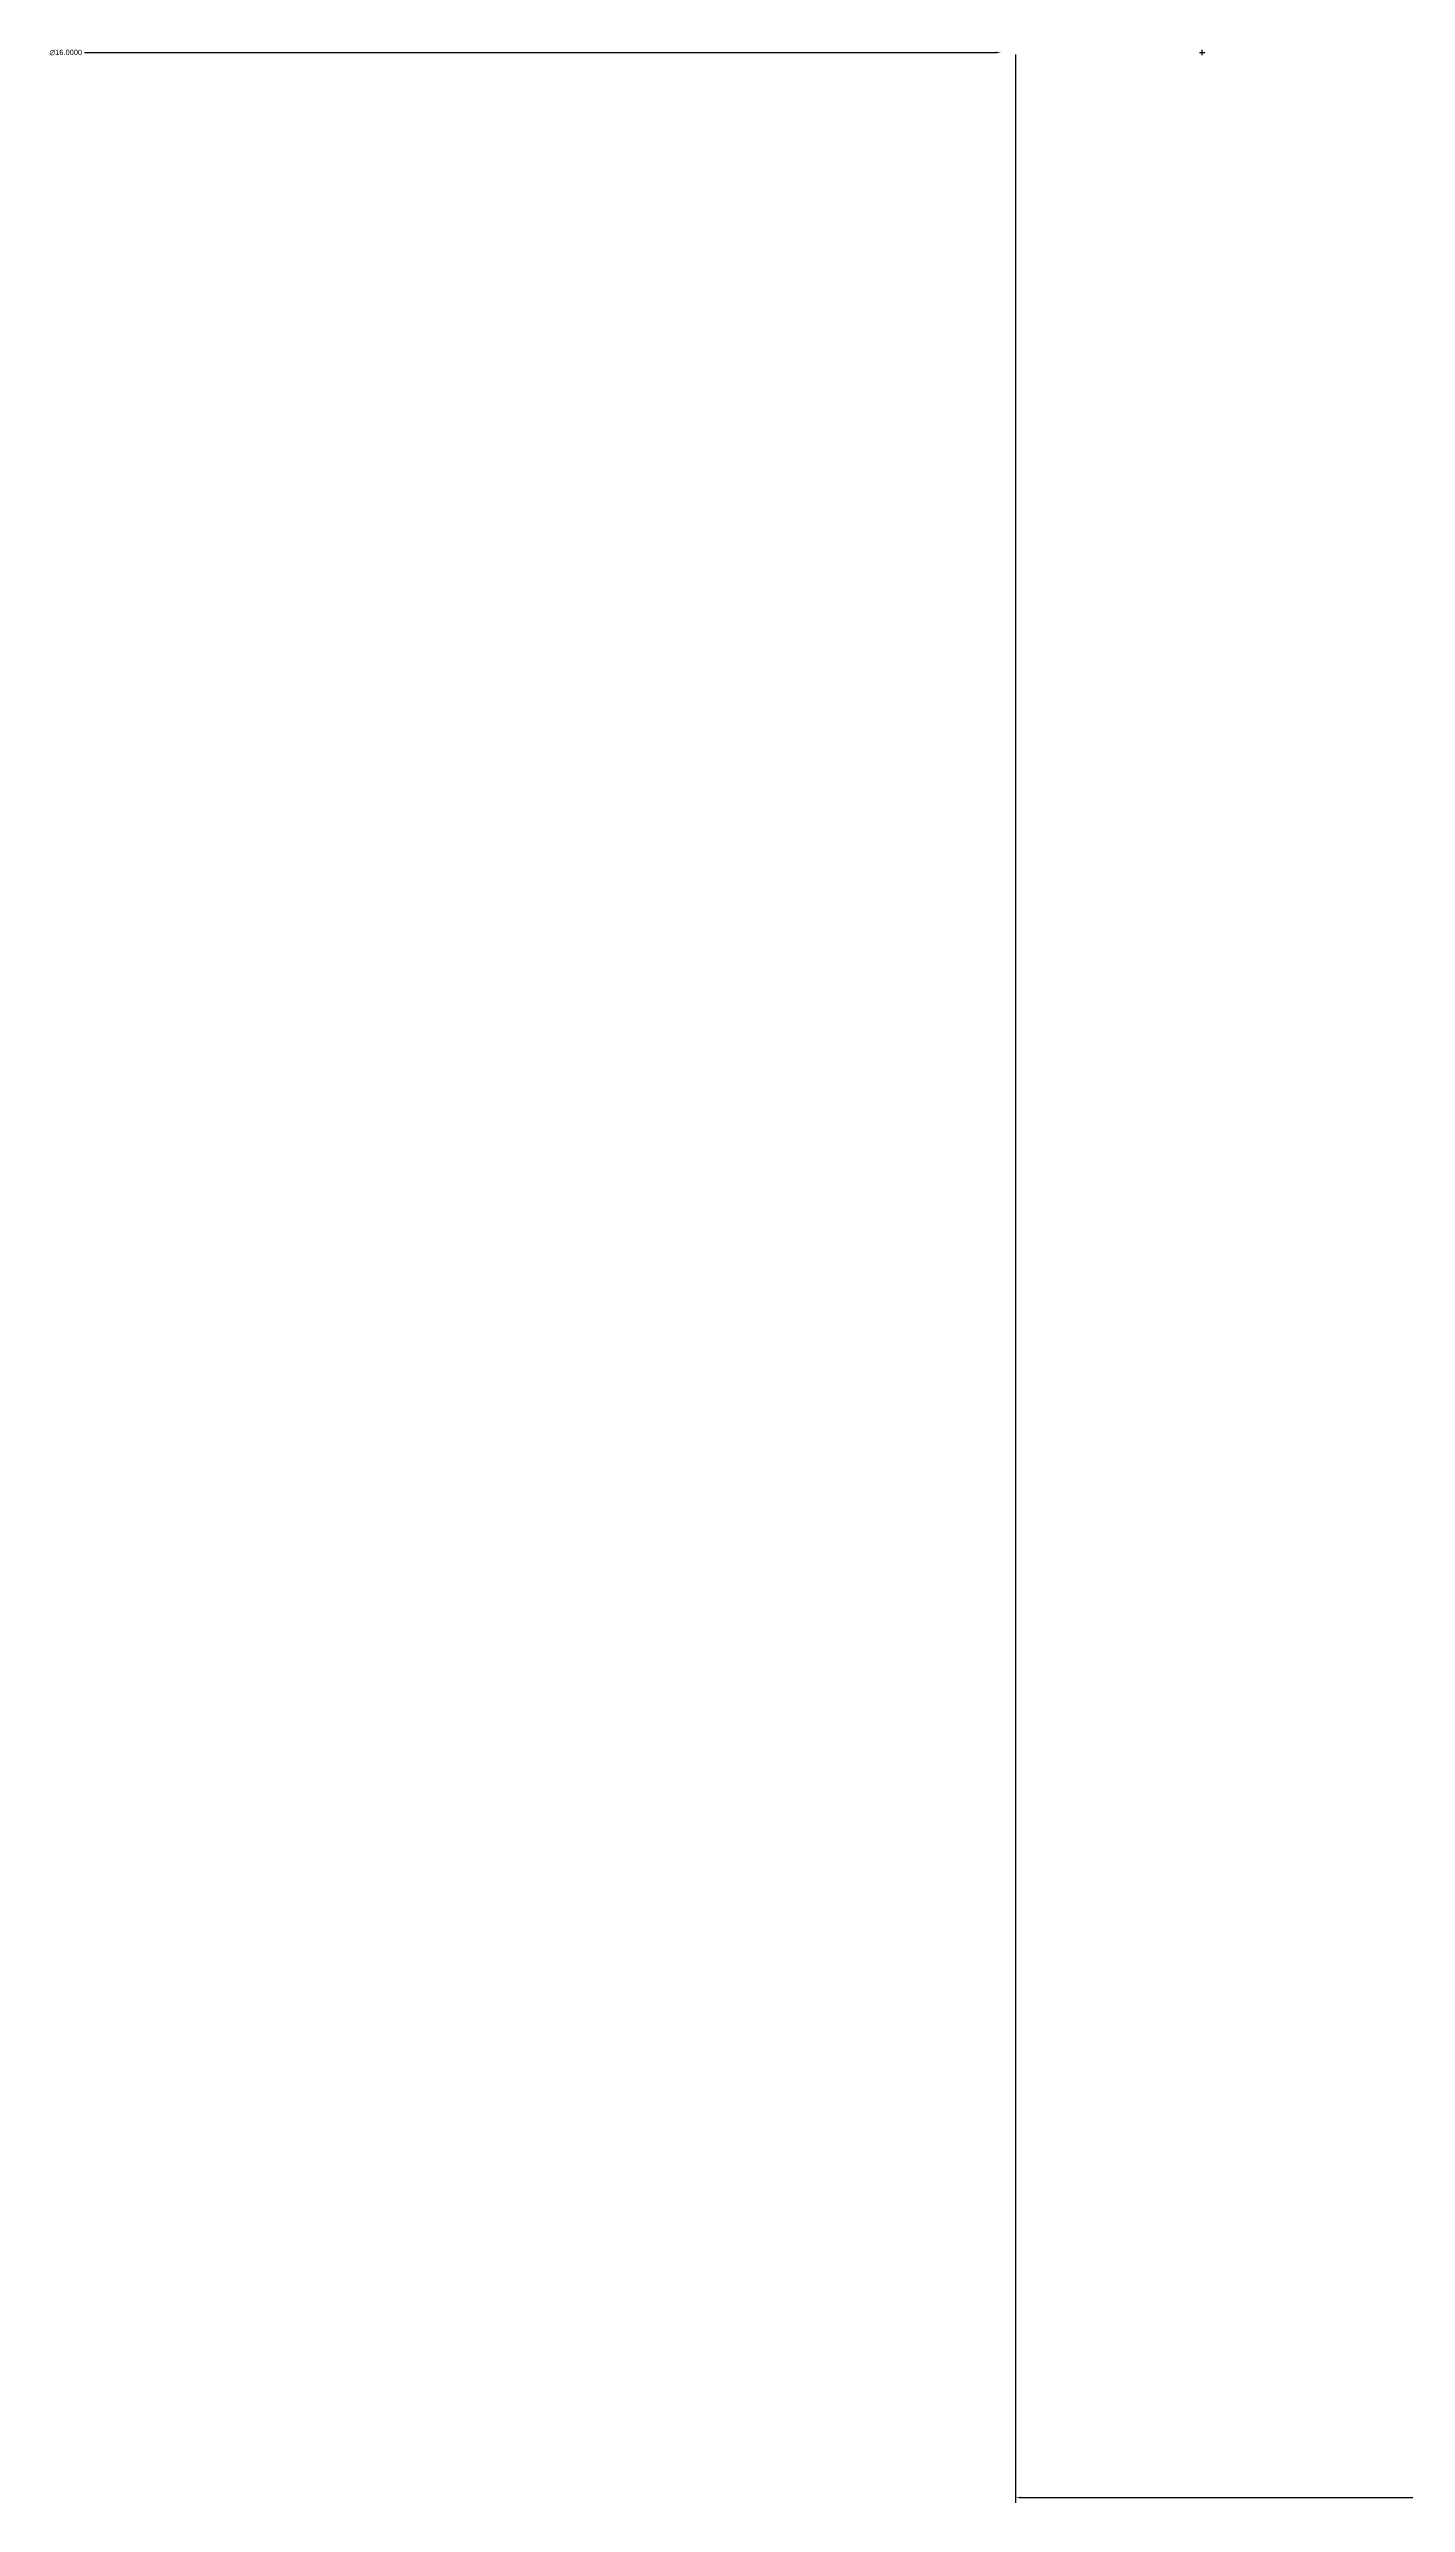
# Model space of a CAD drawing. Header units: millimetres. Extents: x 229 to 436, y 496 to 855.
# Drawn here: x 266.1 to 312.1, y 496.2 to 579.3 of the extents above; entities that cross this region are included whole.
import ezdxf

# ---------------------------------------------------------------- set-up
doc = ezdxf.new("R2010")
doc.units = ezdxf.units.MM
doc.header["$MEASUREMENT"] = 0
doc.layers.add('DIM', color=7, linetype='Continuous', lineweight=100, true_color=0xfaf747)
doc.styles.get("Standard").update_dxf_attribs({"font": 'arial.ttf'})
doc.dimstyles.get("Standard").update_dxf_attribs({"dimtxt": 0.18, "dimasz": 0.18, "dimexe": 0.18, "dimexo": 0.0625, "dimgap": 0.09, "dimtad": 0, "dimtih": 1, "dimtoh": 1, "dimdec": 4, "dimzin": 0, "dimdsep": 46, "dimtxsty": 'Standard', "dimcen": 0.09, "dimadec": 0, "dimazin": 0, "dimtfac": 1, "dimtdec": 4, "dimtofl": 0, "dimtmove": 0, "dimatfit": 3, "dimfxl": 1, "dimtolj": 1, "dimtzin": 0, "dimarcsym": 0})

# ---------------------------------------------------------------- blocks, each defined once
blk = doc.blocks.new('*D14')
at = {"layer": 'Defpoints', "color": 0, "transparency": 16777216}
for p in [(298.353, 579.229, 8.994), (311.976, 579.229, 17.386)]:
    blk.add_point(p, dxfattribs=at)
at = {"layer": 'DIM', "color": 0, "lineweight": -2, "transparency": 16777216}
for p, q in [((267.301, 579.229), (298.173, 579.229)), ((305.075, 579.229), (305.255, 579.229)), ((305.165, 579.139), (305.165, 579.319))]:
    blk.add_line(p, q, dxfattribs=at)
at = {"layer": 'DIM', "color": 0, "transparency": 16777216}
blk.add_solid([(298.173, 579.259), (298.173, 579.199), (298.353, 579.229)], dxfattribs=at)
at = {"layer": 'DIM', "color": 0, "transparency": 16777216, "insert": (266.669, 579.229), "char_height": 0.18, "attachment_point": 5}
blk.add_mtext('\\A1;∅16.0000', dxfattribs=at)
blk = doc.blocks.new('*D17')
at = {"layer": 'Defpoints', "color": 0, "transparency": 16777216}
for p in [(298.842, 579.229, 28.704), (368.842, 579.229, 28.704), (368.842, 496.407)]:
    blk.add_point(p, dxfattribs=at)
at = {"layer": 'DIM', "color": 0, "lineweight": -2, "transparency": 16777216}
for p, q in [((298.842, 579.166), (298.842, 496.227)), ((368.842, 579.166), (368.842, 496.227)), ((299.022, 496.407), (333.31, 496.407)), ((368.662, 496.407), (334.375, 496.407))]:
    blk.add_line(p, q, dxfattribs=at)
at = {"layer": 'DIM', "color": 0, "transparency": 16777216}
for points in [[(299.022, 496.437), (299.022, 496.377), (298.842, 496.407)], [(368.662, 496.437), (368.662, 496.377), (368.842, 496.407)]]:
    blk.add_solid(points, dxfattribs=at)
at = {"layer": 'DIM', "color": 0, "transparency": 16777216, "insert": (333.842, 496.407), "char_height": 0.18, "attachment_point": 5}
blk.add_mtext('\\A1;70.0000', dxfattribs=at)

msp = doc.modelspace()

# ---------------------------------------------------------------- dimensions: what is measured, and where the dimension line sits
at = {"layer": 'DIM'}
dim = msp.add_diameter_dim_2p(p1=(311.97563, 579.22887, 17.38615), p2=(298.35337, 579.22887, 8.99363), dimstyle='Standard', dxfattribs=at)
dim.commit()
dim.dimension.update_dxf_attribs({"geometry": '*D14', "text_midpoint": (266.66948, 579.22887), "dimtype": 163})
dim = msp.add_linear_dim(base=(368.84215, 496.40738), p1=(298.84215, 579.22887, 28.70402), p2=(368.84215, 579.22887, 28.70402), dimstyle='Standard', dxfattribs=at)
dim.commit()
dim.dimension.update_dxf_attribs({"geometry": '*D17', "text_midpoint": (333.84215, 496.40738)})

doc.saveas('drawing.dxf')
